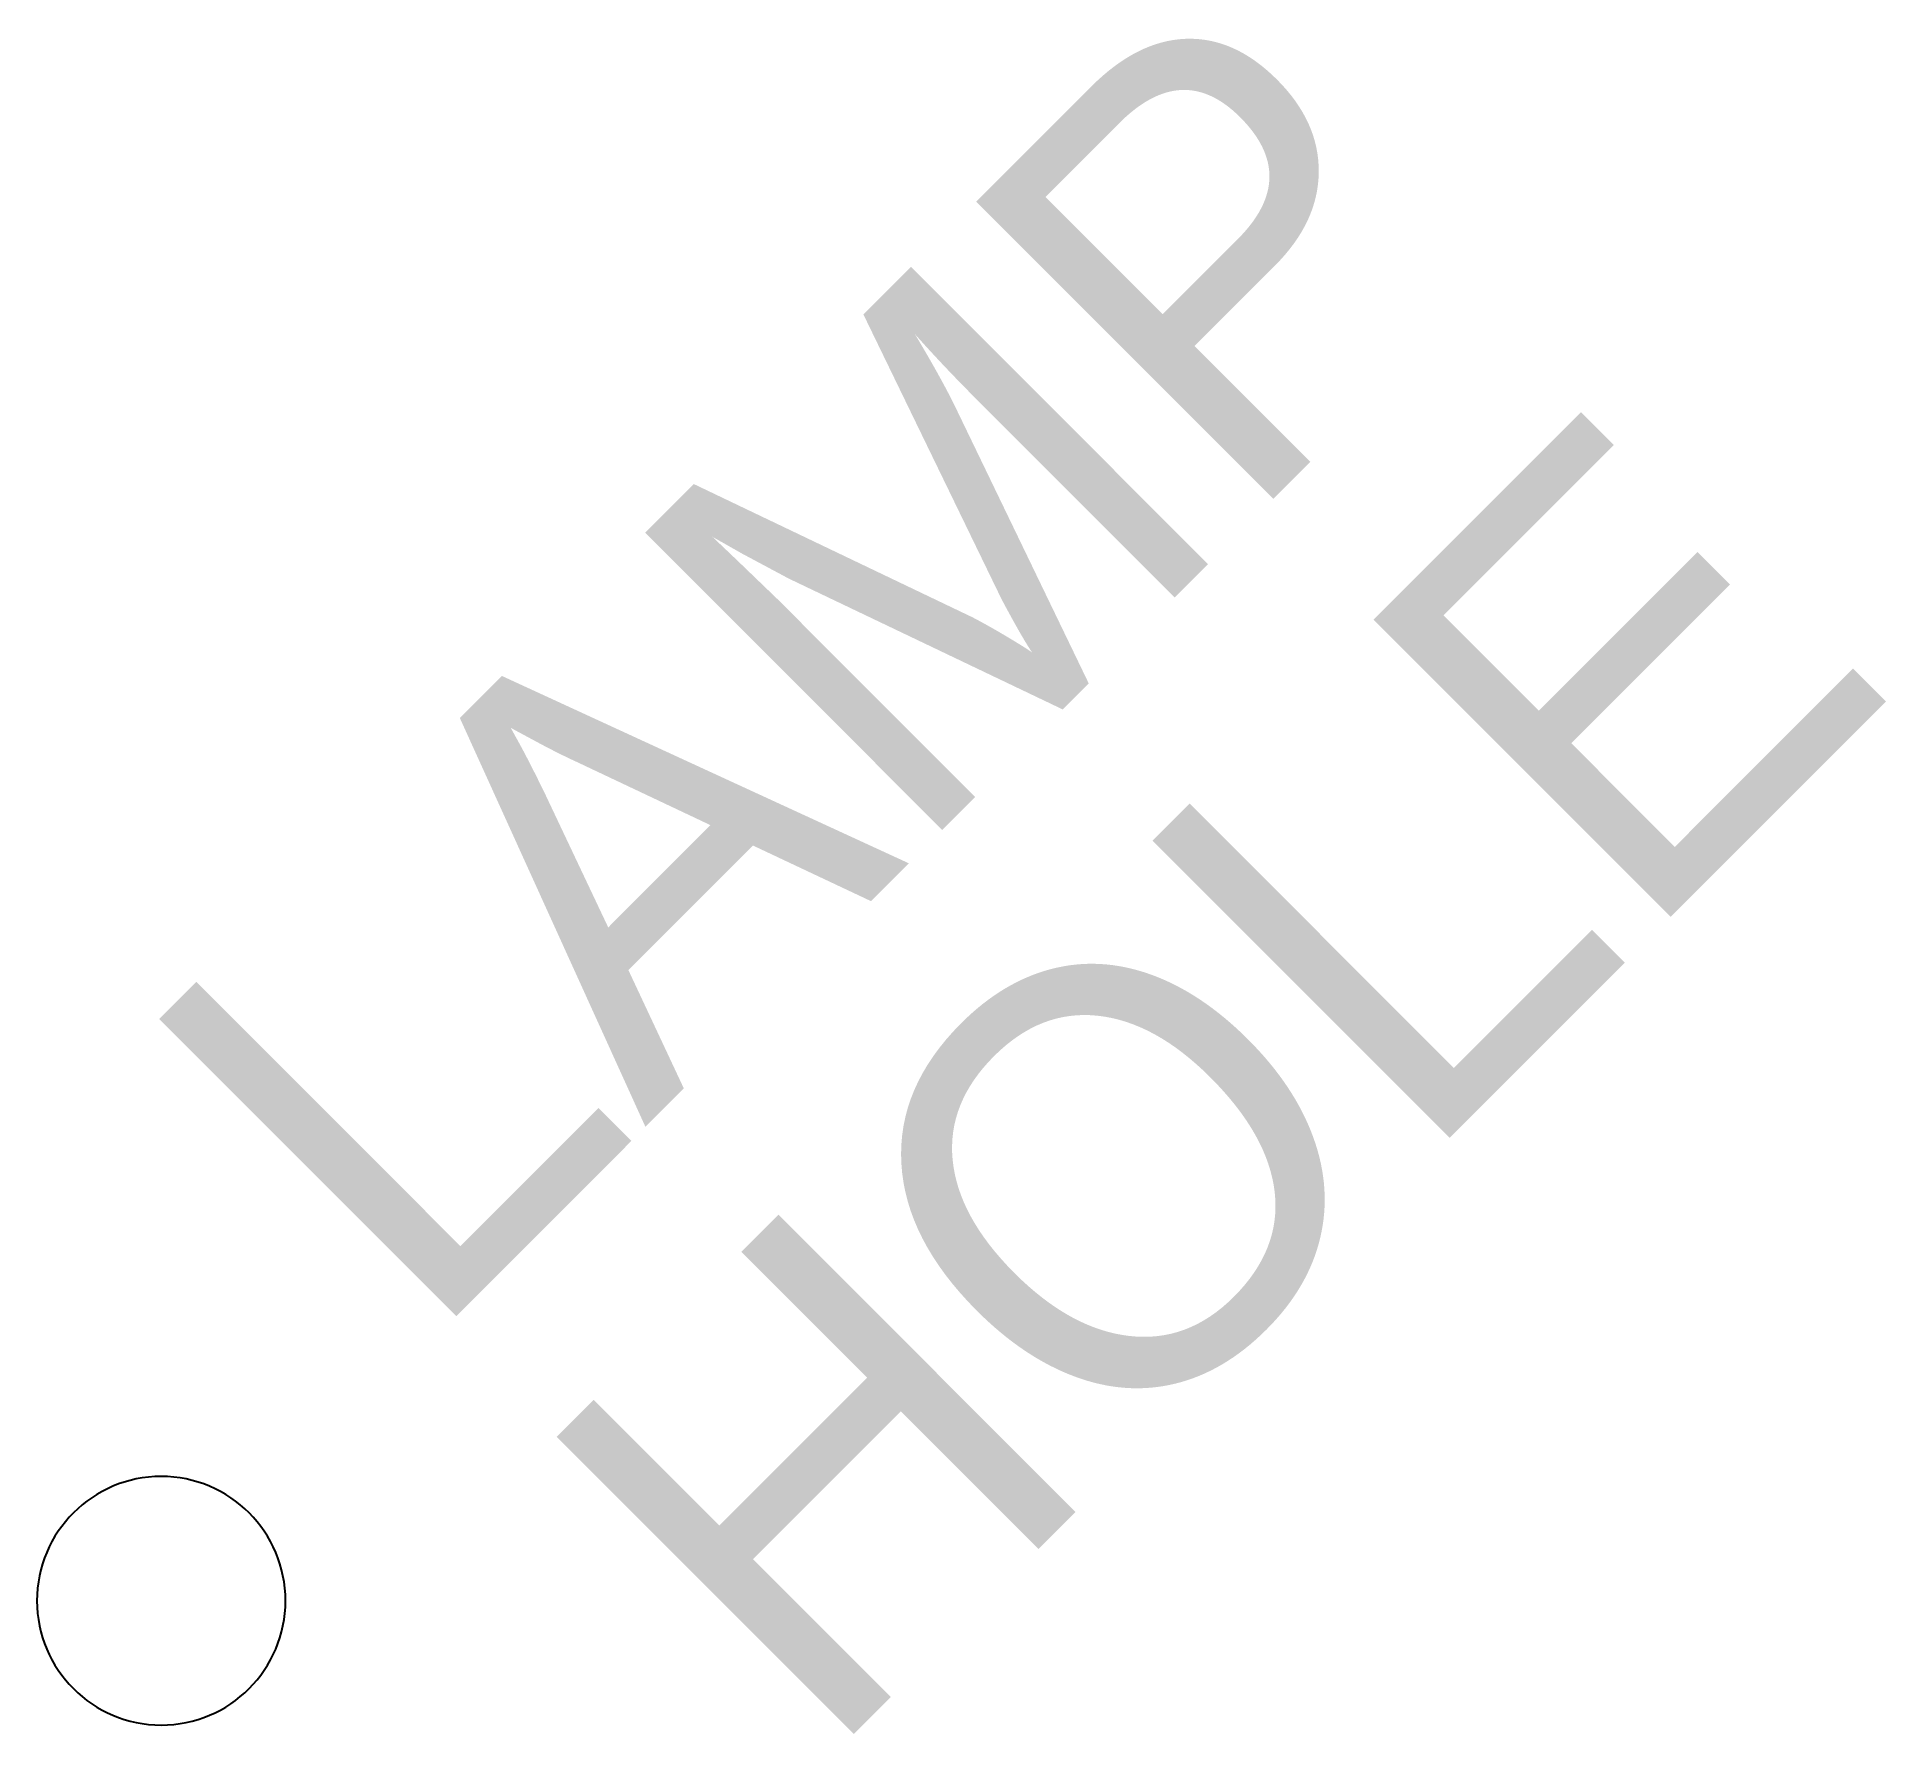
# Model space of a CAD drawing. Extents: x -0.11 to 1.43, y -0.11 to 1.3.
import ezdxf

# ---------------------------------------------------------------- set-up
doc = ezdxf.new("R2010")
doc.units = 0
doc.header["$MEASUREMENT"] = 0
doc.layers.add('CELL_LH_LAMPHOLE', color=7, linetype='Continuous')

msp = doc.modelspace()

# ---------------------------------------------------------------- linework, layer by layer
at = {"layer": 'CELL_LH_LAMPHOLE', "color": 62}
for start, end in [(90, 180), (360, 90), (180, 270), (270, 360)]:
    msp.add_arc((-0.001597, 0.001126), 0.1035, start, end, dxfattribs=at)

# ---------------------------------------------------------------- texts
for s, p in [('LAMP', (0.217, 0.211)), ('HOLE', (0.548, -0.137))]:
    msp.add_text(s, height=0.349998, rotation=45, dxfattribs=at).set_placement(p)

doc.saveas('drawing.dxf')
